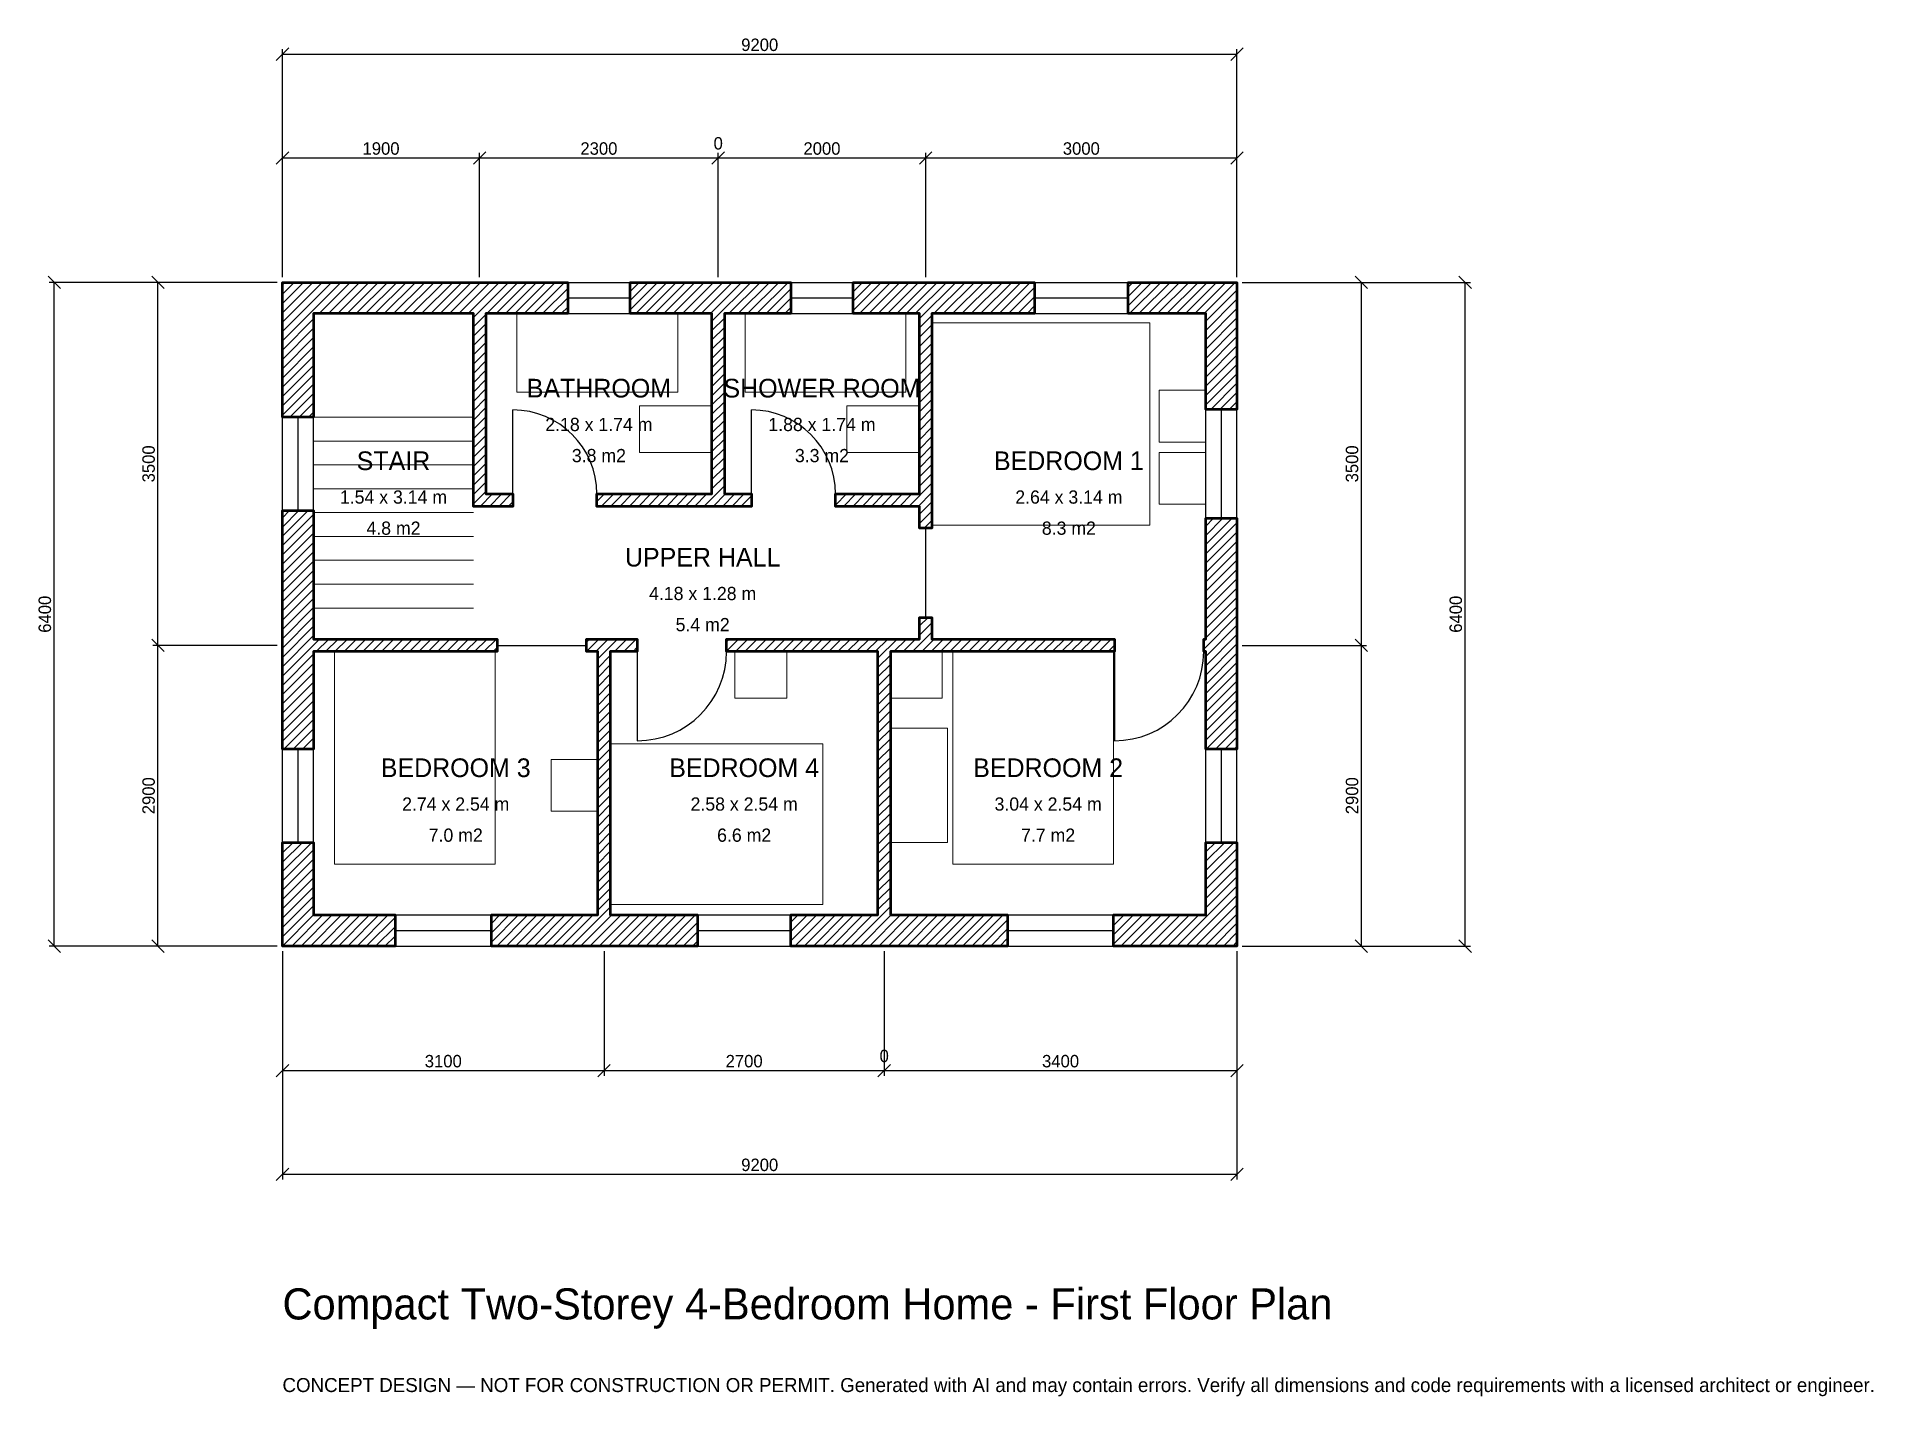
# Model space of a CAD drawing. Header units: millimetres. Extents: x -2369 to 15333, y -4341 to 8769.
import ezdxf
from ezdxf.enums import TextEntityAlignment as Align

# ---------------------------------------------------------------- set-up
doc = ezdxf.new("R2010")
doc.units = ezdxf.units.MM
for name, color, linetype, lineweight in [('A-ANNO-DIMS', 1, 'Continuous', 13), ('A-ANNO-TEXT', 7, 'Continuous', 18), ('A-AREA-IDEN', 7, 'Continuous', 18), ('A-DOOR', 2, 'Continuous', 25), ('A-FLOR-FIXT', 9, 'Continuous', 13), ('A-FLOR-STRS', 3, 'Continuous', 18), ('A-FURN', 9, 'Continuous', 13), ('A-GLAZ', 4, 'Continuous', 25), ('A-WALL', 7, 'Continuous', 50), ('A-WALL-PATT', 8, 'Continuous', 13)]:
    doc.layers.add(name, color=color, linetype=linetype, lineweight=lineweight)
doc.dimstyles.new('PLAN', dxfattribs={"dimtxt": 120, "dimasz": 80, "dimexe": 50, "dimexo": 50, "dimgap": 30, "dimtad": 1, "dimdec": 0, "dimtsz": 60, "dimcen": 2.5, "dimclrd": 1, "dimclre": 1, "dimazin": 3, "dimtfac": 1, "dimtmove": 0, "dimatfit": 3})

msp = doc.modelspace()

# ---------------------------------------------------------------- hatches: boundary and pattern name
at = {"layer": 'A-WALL-PATT'}
h = msp.add_hatch(dxfattribs=at)
h.set_pattern_fill('ANSI31', color=8, scale=20)
h.paths.add_polyline_path([(2950, 0), (2015, 0), (2015, 300), (2950, 300), (3040, 300), (3040, 2840), (2930, 2840), (2930, 2960), (3040, 2960), (3160, 2960), (3420, 2960), (3420, 2840), (3160, 2840), (3160, 300), (3250, 300), (4000, 300), (4000, 0), (3250, 0), (3160, 0), (3160, -0.001), (3040, -0.001), (3040, 0), (2950, 0)])
h.paths.add_polyline_path([(300, 0), (300, -0.001), (0, -0.001), (0, 0), (-0.001, 0), (-0.001, 0), (-0.001, 300), (0, 300), (0, 1000), (300, 1000), (300, 300), (1085, 300), (1085, 0), (300, 0)])
h.paths.add_polyline_path([(0, 2750), (0, 2840), (-0.001, 2840), (-0.001, 2960), (0, 2960), (0, 3050), (0, 4200), (300, 4200), (300, 3050), (300, 2960), (1840, 2960), (1960, 2960), (2070, 2960), (2070, 2840), (1960, 2840), (1840, 2840), (300, 2840), (300, 2750), (300, 1900), (0, 1900), (0, 2750)])
h.paths.add_polyline_path([(0, 6100), (-0.001, 6100), (-0.001, 6400), (0, 6400), (0, 6400.001), (300, 6400.001), (300, 6400), (1750, 6400), (1840, 6400), (1840, 6400.001), (1960, 6400.001), (1960, 6400), (2050, 6400), (2750, 6400), (2750, 6100), (2050, 6100), (1960, 6100), (1960, 4360), (2220, 4360), (2220, 4240), (1960, 4240), (1840, 4240), (1840, 4360), (1840, 6100), (1750, 6100), (300, 6100), (300, 5100), (0, 5100), (0, 6100)])
h.paths.add_polyline_path([(4050, 6400), (4140, 6400), (4140, 6400.001), (4260, 6400.001), (4260, 6400), (4350, 6400), (4900, 6400), (4900, 6100), (4350, 6100), (4260, 6100), (4260, 4360), (4520, 4360), (4520, 4240), (4260, 4240), (4140, 4240), (4140, 4240), (3030, 4240), (3030, 4360), (4140, 4360), (4140, 6100), (4050, 6100), (3350, 6100), (3350, 6400), (4050, 6400)])
h.paths.add_polyline_path([(6050, 6400), (6140, 6400), (6140, 6400.001), (6260, 6400.001), (6260, 6400), (6350, 6400), (7250, 6400), (7250, 6100), (6350, 6100), (6260, 6100), (6260, 4240), (6260, 4240), (6260, 4030), (6140, 4030), (6140, 4240), (5330, 4240), (5330, 4360), (6140, 4360), (6140, 4360), (6140, 6100), (6050, 6100), (5500, 6100), (5500, 6400), (6050, 6400)])
h.paths.add_polyline_path([(8900, 6400), (8900, 6400.001), (9200, 6400.001), (9200, 6400), (9200.001, 6400), (9200.001, 6100), (9200, 6100), (9200, 5175), (8900, 5175), (8900, 6100), (8150, 6100), (8150, 6400), (8900, 6400)])
h.paths.add_polyline_path([(9200, 3050), (9200, 2960), (9200.001, 2960), (9200.001, 2840), (9200, 2840), (9200, 2750), (9200, 1900), (8900, 1900), (8900, 2750), (8900, 2840), (8880, 2840), (8880, 2960), (8900, 2960), (8900, 3050), (8900, 4125), (9200, 4125), (9200, 3050)])
h.paths.add_polyline_path([(9200, 300), (9200.001, 300), (9200.001, 0), (9200.001, 0), (9200, 0), (9200, -0.001), (8900, -0.001), (8900, 0), (8010, 0), (8010, 300), (8900, 300), (8900, 1000), (9200, 1000), (9200, 300)])
h.paths.add_polyline_path([(5950, 0), (5860, 0), (5860, -0.001), (5740, -0.001), (5740, 0), (5650, 0), (4900, 0), (4900, 300), (5650, 300), (5740, 300), (5740, 2840), (5740, 2840), (4280, 2840), (4280, 2960), (5740, 2960), (5740, 2960), (5860, 2960), (6140, 2960), (6140, 3170), (6260, 3170), (6260, 2960), (8020, 2960), (8020, 2840), (6260, 2840), (6140, 2840), (6140, 2840), (5860, 2840), (5860, 300), (5950, 300), (6990, 300), (6990, 0), (5950, 0)])

# ---------------------------------------------------------------- linework, layer by layer
at = {"layer": 'A-DOOR'}
for p, q in [((2220, 4360), (2220, 5170)), ((4520, 4360), (4520, 5170)), ((6200, 3170), (6200, 4030)), ((2070, 2900), (2930, 2900)), ((3420, 2840), (3420, 1980)), ((8020, 2840), (8020, 1980))]:
    msp.add_line(p, q, dxfattribs=at)
for centre, radius, start, end in [((2220, 4360), 810, 0, 90), ((4520, 4360), 810, 0, 90), ((3420, 2840), 860, 270, 360), ((8020, 2840), 860, 270, 360)]:
    msp.add_arc(centre, radius, start, end, dxfattribs=at)
at = {"layer": 'A-FLOR-FIXT'}
for points in [[(2260, 5340), (3810, 5340), (3810, 6100), (2260, 6100)], [(4460, 5340), (6010, 5340), (6010, 6100), (4460, 6100)], [(3440, 4760), (4140, 4760), (4140, 5210), (3440, 5210)], [(5440, 4760), (6140, 4760), (6140, 5210), (5440, 5210)]]:
    msp.add_lwpolyline(points, close=True, dxfattribs=at)
at = {"layer": 'A-FLOR-STRS'}
for p, q in [((300, 5100), (1840, 5100)), ((300, 4870), (1840, 4870)), ((300, 4640), (1840, 4640)), ((300, 4410), (1840, 4410)), ((300, 4180), (1840, 4180)), ((300, 3950), (1840, 3950)), ((300, 3720), (1840, 3720)), ((300, 3490), (1840, 3490)), ((300, 3260), (1840, 3260))]:
    msp.add_line(p, q, dxfattribs=at)
at = {"layer": 'A-FURN'}
for points in [[(6260, 4060), (8360, 4060), (8360, 6010), (6260, 6010)], [(8450, 4860), (8900, 4860), (8900, 5360), (8450, 5360)], [(8450, 4260), (8900, 4260), (8900, 4760), (8450, 4760)], [(500, 790), (2050, 790), (2050, 2840), (500, 2840)], [(4360, 2390), (4860, 2390), (4860, 2840), (4360, 2840)], [(5860, 2390), (6360, 2390), (6360, 2840), (5860, 2840)], [(6460, 790), (8010, 790), (8010, 2840), (6460, 2840)], [(3160, 400), (5210, 400), (5210, 1950), (3160, 1950)], [(5860, 1000), (6410, 1000), (6410, 2100), (5860, 2100)], [(2590, 1300), (3040, 1300), (3040, 1800), (2590, 1800)]]:
    msp.add_lwpolyline(points, close=True, dxfattribs=at)
at = {"layer": 'A-GLAZ'}
for p, q in [((2750, 6400), (3350, 6400)), ((4900, 6400), (5500, 6400)), ((7250, 6400), (8150, 6400)), ((2750, 6250), (3350, 6250)), ((4900, 6250), (5500, 6250)), ((7250, 6250), (8150, 6250)), ((2750, 6100), (3350, 6100)), ((4900, 6100), (5500, 6100)), ((7250, 6100), (8150, 6100)), ((8900, 4125), (8900, 5175)), ((9050, 4125), (9050, 5175)), ((9200, 4125), (9200, 5175)), ((0, 4200), (0, 5100)), ((150, 4200), (150, 5100)), ((300, 4200), (300, 5100)), ((0, 1000), (0, 1900)), ((150, 1000), (150, 1900)), ((300, 1000), (300, 1900)), ((8900, 1000), (8900, 1900)), ((9050, 1000), (9050, 1900)), ((9200, 1000), (9200, 1900)), ((1085, 300), (2015, 300)), ((4000, 300), (4900, 300)), ((6990, 300), (8010, 300)), ((1085, 150), (2015, 150)), ((1085, 0), (2015, 0)), ((4000, 150), (4900, 150)), ((4000, 0), (4900, 0)), ((6990, 150), (8010, 150)), ((6990, 0), (8010, 0))]:
    msp.add_line(p, q, dxfattribs=at)
at = {"layer": 'A-WALL'}
for points in [[(0, 6100), (-0.001, 6100), (-0.001, 6400), (0, 6400), (0, 6400.001), (300, 6400.001), (300, 6400), (1750, 6400), (1840, 6400), (1840, 6400.001), (1960, 6400.001), (1960, 6400), (2050, 6400), (2750, 6400), (2750, 6100), (2050, 6100), (1960, 6100), (1960, 4360), (2220, 4360), (2220, 4240), (1960, 4240), (1840, 4240), (1840, 4360), (1840, 6100), (1750, 6100), (300, 6100), (300, 5100), (0, 5100), (0, 6100)], [(4050, 6400), (4140, 6400), (4140, 6400.001), (4260, 6400.001), (4260, 6400), (4350, 6400), (4900, 6400), (4900, 6100), (4350, 6100), (4260, 6100), (4260, 4360), (4520, 4360), (4520, 4240), (4260, 4240), (4140, 4240), (4140, 4240), (3030, 4240), (3030, 4360), (4140, 4360), (4140, 6100), (4050, 6100), (3350, 6100), (3350, 6400), (4050, 6400)], [(6050, 6400), (6140, 6400), (6140, 6400.001), (6260, 6400.001), (6260, 6400), (6350, 6400), (7250, 6400), (7250, 6100), (6350, 6100), (6260, 6100), (6260, 4240), (6260, 4240), (6260, 4030), (6140, 4030), (6140, 4240), (5330, 4240), (5330, 4360), (6140, 4360), (6140, 4360), (6140, 6100), (6050, 6100), (5500, 6100), (5500, 6400), (6050, 6400)], [(8900, 6400), (8900, 6400.001), (9200, 6400.001), (9200, 6400), (9200.001, 6400), (9200.001, 6100), (9200, 6100), (9200, 5175), (8900, 5175), (8900, 6100), (8150, 6100), (8150, 6400), (8900, 6400)], [(0, 2750), (0, 2840), (-0.001, 2840), (-0.001, 2960), (0, 2960), (0, 3050), (0, 4200), (300, 4200), (300, 3050), (300, 2960), (1840, 2960), (1960, 2960), (2070, 2960), (2070, 2840), (1960, 2840), (1840, 2840), (300, 2840), (300, 2750), (300, 1900), (0, 1900), (0, 2750)], [(9200, 3050), (9200, 2960), (9200.001, 2960), (9200.001, 2840), (9200, 2840), (9200, 2750), (9200, 1900), (8900, 1900), (8900, 2750), (8900, 2840), (8880, 2840), (8880, 2960), (8900, 2960), (8900, 3050), (8900, 4125), (9200, 4125), (9200, 3050)], [(5950, 0), (5860, 0), (5860, -0.001), (5740, -0.001), (5740, 0), (5650, 0), (4900, 0), (4900, 300), (5650, 300), (5740, 300), (5740, 2840), (5740, 2840), (4280, 2840), (4280, 2960), (5740, 2960), (5740, 2960), (5860, 2960), (6140, 2960), (6140, 3170), (6260, 3170), (6260, 2960), (8020, 2960), (8020, 2840), (6260, 2840), (6140, 2840), (6140, 2840), (5860, 2840), (5860, 300), (5950, 300), (6990, 300), (6990, 0), (5950, 0)], [(2950, 0), (2015, 0), (2015, 300), (2950, 300), (3040, 300), (3040, 2840), (2930, 2840), (2930, 2960), (3040, 2960), (3160, 2960), (3420, 2960), (3420, 2840), (3160, 2840), (3160, 300), (3250, 300), (4000, 300), (4000, 0), (3250, 0), (3160, 0), (3160, -0.001), (3040, -0.001), (3040, 0), (2950, 0)], [(300, 0), (300, -0.001), (0, -0.001), (0, 0), (-0.001, 0), (-0.001, 0), (-0.001, 300), (0, 300), (0, 1000), (300, 1000), (300, 300), (1085, 300), (1085, 0), (300, 0)], [(9200, 300), (9200.001, 300), (9200.001, 0), (9200.001, 0), (9200, 0), (9200, -0.001), (8900, -0.001), (8900, 0), (8010, 0), (8010, 300), (8900, 300), (8900, 1000), (9200, 1000), (9200, 300)]]:
    msp.add_lwpolyline(points, close=True, dxfattribs=at)

# ---------------------------------------------------------------- texts
at = {"layer": 'A-ANNO-TEXT'}
for s, height, p in [('Compact Two-Storey 4-Bedroom Home - First Floor Plan', 300, (0, -3600)), ('CONCEPT DESIGN — NOT FOR CONSTRUCTION OR PERMIT. Generated with AI and may contain errors. Verify all dimensions and code requirements with a licensed architect or engineer.', 135, (0, -4300))]:
    msp.add_text(s, height=height, dxfattribs=at).set_placement(p)
at = {"layer": 'A-AREA-IDEN'}
for s, height, p in [('BATHROOM', 180, (3050, 5380)), ('SHOWER ROOM', 180, (5200, 5380)), ('2.18 x 1.74 m', 127.5, (3050, 5030)), ('1.88 x 1.74 m', 127.5, (5200, 5030)), ('3.8 m2', 127.5, (3050, 4730)), ('3.3 m2', 127.5, (5200, 4730)), ('STAIR', 180, (1070, 4680)), ('BEDROOM 1', 180, (7580, 4680)), ('1.54 x 3.14 m', 127.5, (1070, 4330)), ('2.64 x 3.14 m', 127.5, (7580, 4330)), ('4.8 m2', 127.5, (1070, 4030)), ('8.3 m2', 127.5, (7580, 4030)), ('UPPER HALL', 180, (4050, 3750)), ('4.18 x 1.28 m', 127.5, (4050, 3400)), ('5.4 m2', 127.5, (4050, 3100)), ('BEDROOM 3', 180, (1670, 1720)), ('BEDROOM 4', 180, (4450, 1720)), ('BEDROOM 2', 180, (7380, 1720)), ('2.74 x 2.54 m', 127.5, (1670, 1370)), ('2.58 x 2.54 m', 127.5, (4450, 1370)), ('3.04 x 2.54 m', 127.5, (7380, 1370)), ('7.0 m2', 127.5, (1670, 1070)), ('6.6 m2', 127.5, (4450, 1070)), ('7.7 m2', 127.5, (7380, 1070))]:
    msp.add_text(s, height=height, dxfattribs=at).set_placement(p, align=Align.MIDDLE_CENTER)

# ---------------------------------------------------------------- dimensions: what is measured, and where the dimension line sits
at = {"layer": 'A-ANNO-DIMS'}
for base, p1, p2, text in [((0, 8600), (0, 6400), (9200, 6400), '9200'), ((4200, 7600), (4200, 6400), (4200, 6400), '0'), ((0, 7600), (0, 6400), (1900, 6400), '1900'), ((1900, 7600), (1900, 6400), (4200, 6400), '2300'), ((4200, 7600), (4200, 6400), (6200, 6400), '2000'), ((6200, 7600), (6200, 6400), (9200, 6400), '3000'), ((0, -1200), (0, 0), (3100, 0), '3100'), ((0, -2200), (0, 0), (9200, 0), '9200'), ((3100, -1200), (3100, 0), (5800, 0), '2700'), ((5800, -1200), (5800, 0), (5800, 0), '0'), ((5800, -1200), (5800, 0), (9200, 0), '3400')]:
    msp.add_linear_dim(base=base, p1=p1, p2=p2, text=text, dimstyle='PLAN', dxfattribs=at).render()
for base, p1, p2, text in [((-2200, 0), (0, 0), (0, 6400), '6400'), ((-1200, 2900), (0, 2900), (0, 6400), '3500'), ((10400, 2900), (9200, 2900), (9200, 6400), '3500'), ((11400, 0), (9200, 0), (9200, 6400), '6400'), ((-1200, 0), (0, 0), (0, 2900), '2900'), ((10400, 0), (9200, 0), (9200, 2900), '2900')]:
    msp.add_linear_dim(base=base, p1=p1, p2=p2, angle=90, text=text, dimstyle='PLAN', dxfattribs=at).render()

doc.saveas('drawing.dxf')
